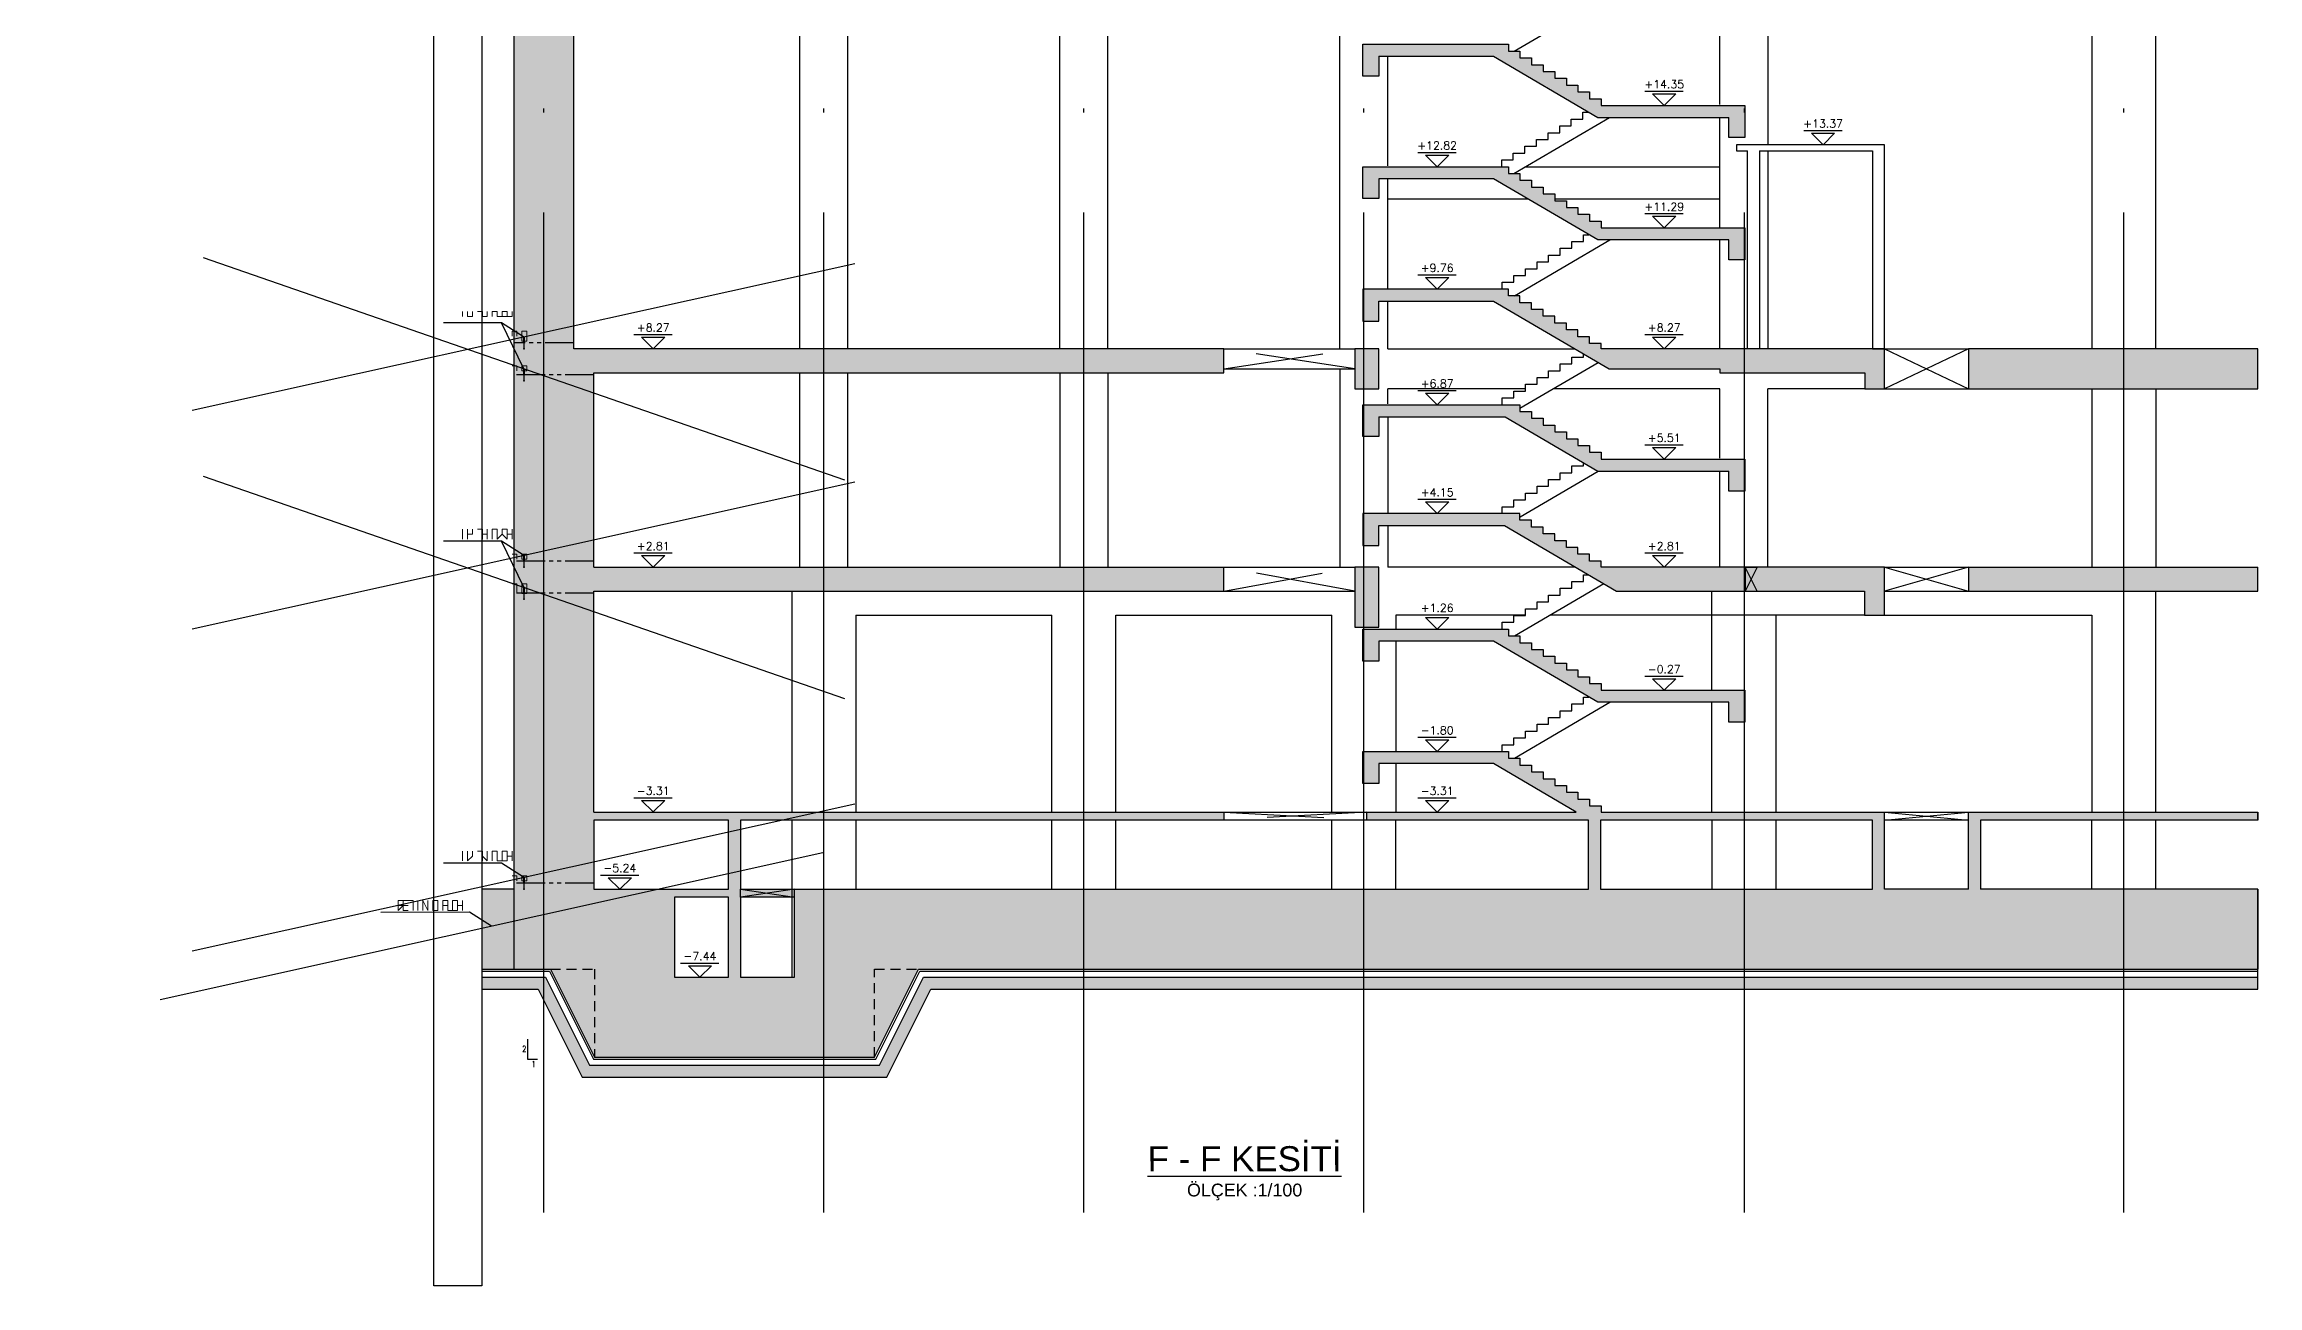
# Model space of a CAD drawing. Header units: millimetres. Extents: x 400382 to 401500, y 4543975 to 4544133.
# Drawn here: x 401131.7 to 401187, y 4544007.9 to 4544039 of the extents above; entities that cross this region are included whole.
import ezdxf
from ezdxf.enums import TextEntityAlignment as Align

# ---------------------------------------------------------------- set-up
doc = ezdxf.new("R2010")
doc.units = ezdxf.units.MM
for name, pattern in [('ACAD_ISO05W100', [33, 24, -3, 0, -3, 0, -3]), ('AKS', [3, 2.5, -0.25, 0, -0.25]), ('CIZGI', [0.4, 0.25, -0.15]), ('CONTINU', [0]), ('HIDDEN', [0.375, 0.25, -0.125])]:
    doc.linetypes.add(name, pattern=pattern)
for name, color, linetype in [('aks prota', 2, 'AKS'), ('görünüş prota', 4, 'Continuous'), ('inşaat derzi prota', 11, 'Continuous'), ('kesik prota', 2, 'CIZGI'), ('kesit prota', 1, 'Continuous'), ('kesit tarama prota', 252, 'Continuous'), ('kot prota', 4, 'Continuous'), ('merdiven prota', 2, 'Continuous'), ('not çizgisi prota', 4, 'Continuous'), ('PRT-CST-rc_level', 6, 'Continuous'), ('PRT-CST-rc_levermark', 4, 'Continuous'), ('st_s_not yazısı', 6, 'Continuous'), ('st_s_su tutucu', 2, 'Continuous'), ('st_s_ölçü', 4, 'Continuous'), ('t35 prota', 3, 'Continuous'), ('tplan prota', 7, 'Continuous'), ('ölçü prota', 4, 'Continuous')]:
    doc.layers.add(name, color=color, linetype=linetype)
doc.layers.add('PRT-KD-kazik', color=172, linetype='Continuous', lineweight=25)
doc.styles.add('Arial', font='Arial.ttf')
doc.styles.add('NOT', font='romanstw.shx')
doc.styles.add('OLCU', font='romanstw.shx')
doc.dimstyles.new('1-50', dxfattribs={"dimtxt": 10, "dimasz": 4, "dimexe": 4, "dimexo": 8, "dimgap": 4, "dimtad": 1, "dimdec": 1, "dimrnd": 0.05, "dimzin": 9, "dimdsep": 46, "dimtxsty": 'OLCU', "dimblk1": 'OBLIQUE', "dimblk2": 'OBLIQUE', "dimsah": 1, "dimcen": 2, "dimdle": 4, "dimclrd": 4, "dimclre": 4, "dimclrt": 3, "dimadec": 1, "dimazin": 0, "dimtfac": 1, "dimtdec": 1, "dimtix": 1, "dimtmove": 2, "dimatfit": 3, "dimldrblk": 'OBLIQUE', "dimfxl": 1, "dimtvp": 1, "dimtolj": 1, "dimtzin": 1, "dimarcsym": 0})

# ---------------------------------------------------------------- blocks, each defined once
blk = doc.blocks.new('KOTK5')
at = {"layer": 'PRT-CST-rc_levermark'}
blk.add_line((217, 160), (-213, 160), dxfattribs=at)
blk.add_lwpolyline([(130, 130), (-130, 130), (0, 0)], close=True, dxfattribs=at)
at = {"layer": 'PRT-CST-rc_level', "style": 'OLCU'}
blk.add_attdef('000.00', text='', height=90, dxfattribs=at).set_placement((0, 193), align=Align.CENTER)
blk = doc.blocks.new('_Oblique')
at = {"layer": 'st_s_ölçü', "lineweight": -2}
blk.add_line((-0.5, -0.5), (0.5, 0.5), dxfattribs=at)
blk = doc.blocks.new('D')
at = {"layer": 'st_s_su tutucu', "linetype": 'CONTINU', "ltscale": 0.2}
for p, q in [((-39988, 52508), (-39993, 52508)), ((-39993, 52508), (-39993, 52507)), ((-39993, 52507), (-39991, 52506)), ((-39991, 52499), (-39992, 52499)), ((-39992, 52499), (-39992, 52498)), ((-39992, 52498), (-39991, 52498)), ((-39991, 52489), (-39992, 52489)), ((-39992, 52489), (-39992, 52488)), ((-39992, 52488), (-39991, 52488)), ((-39991, 52479), (-39992, 52479)), ((-39992, 52479), (-39992, 52478)), ((-39992, 52478), (-39991, 52478)), ((-39992, 52468), (-39992, 52469)), ((-39992, 52469), (-39991, 52469)), ((-39991, 52468), (-39992, 52468)), ((-39992, 52458), (-39992, 52459)), ((-39992, 52459), (-39991, 52459)), ((-39991, 52506), (-39991, 52499)), ((-39991, 52498), (-39991, 52489)), ((-39991, 52488), (-39991, 52479)), ((-39991, 52469), (-39991, 52478)), ((-39991, 52459), (-39991, 52468)), ((-39990, 52506), (-39988, 52507)), ((-39990, 52499), (-39990, 52506)), ((-39989, 52499), (-39990, 52499)), ((-39990, 52489), (-39990, 52498)), ((-39990, 52498), (-39989, 52498)), ((-39989, 52489), (-39990, 52489)), ((-39990, 52479), (-39990, 52488)), ((-39990, 52488), (-39989, 52488)), ((-39989, 52479), (-39990, 52479)), ((-39990, 52478), (-39989, 52478)), ((-39990, 52478), (-39990, 52469)), ((-39990, 52469), (-39989, 52469)), ((-39989, 52468), (-39990, 52468)), ((-39990, 52468), (-39990, 52459)), ((-39990, 52459), (-39989, 52459)), ((-39989, 52498), (-39989, 52499)), ((-39989, 52488), (-39989, 52489)), ((-39989, 52478), (-39989, 52479)), ((-39989, 52469), (-39989, 52468)), ((-39989, 52459), (-39989, 52458)), ((-39988, 52507), (-39988, 52508)), ((-39993, 52449), (-39991, 52450)), ((-39993, 52448), (-39993, 52449)), ((-39988, 52448), (-39993, 52448)), ((-39991, 52458), (-39992, 52458)), ((-39991, 52450), (-39991, 52458)), ((-39989, 52458), (-39990, 52458)), ((-39990, 52458), (-39990, 52450)), ((-39990, 52450), (-39988, 52449)), ((-39988, 52449), (-39988, 52448))]:
    blk.add_line(p, q, dxfattribs=at)

msp = doc.modelspace()

# ---------------------------------------------------------------- hatches: boundary and pattern name
at = {"layer": 'kesit tarama prota'}
h = msp.add_hatch(color=256, dxfattribs=at)
h.dxf.hatch_style = 1
h.paths.add_polyline_path([(401187.016, 4544017.851), (401180.088, 4544017.851), (401180.088, 4544019.581), (401187.016, 4544019.581), (401187.016, 4544019.781), (401179.788, 4544019.781), (401179.788, 4544017.851), (401177.688, 4544017.851), (401177.688, 4544019.781), (401170.602, 4544019.781), (401170.602, 4544019.934), (401170.312, 4544019.934), (401170.312, 4544020.104), (401170.022, 4544020.104), (401170.022, 4544020.274), (401169.732, 4544020.274), (401169.732, 4544020.444), (401169.442, 4544020.444), (401169.442, 4544020.614), (401169.152, 4544020.614), (401169.152, 4544020.784), (401168.862, 4544020.784), (401168.862, 4544020.954), (401168.572, 4544020.954), (401168.572, 4544021.124), (401168.282, 4544021.124), (401168.282, 4544021.294), (401164.647, 4544021.294), (401164.647, 4544020.495), (401165.047, 4544020.495), (401165.047, 4544020.994), (401167.911, 4544020.994), (401169.98, 4544019.781), (401164.747, 4544019.781), (401164.747, 4544019.581), (401170.286, 4544019.581), (401170.286, 4544017.851), (401149.088, 4544017.851), (401149.088, 4544019.581), (401161.172, 4544019.581), (401161.172, 4544019.781), (401145.422, 4544019.781), (401145.422, 4544025.301), (401161.172, 4544025.301), (401161.172, 4544025.901), (401145.422, 4544025.901), (401145.422, 4544030.761), (401161.172, 4544030.761), (401161.172, 4544031.361), (401144.922, 4544031.361), (401144.922, 4544040.191), (401161.172, 4544040.191), (401161.172, 4544040.691), (401144.922, 4544040.691), (401144.922, 4544046.151), (401151.572, 4544046.151), (401151.572, 4544046.651), (401161.172, 4544046.651), (401161.172, 4544047.151), (401151.072, 4544047.151), (401151.072, 4544046.651), (401144.922, 4544046.651), (401144.922, 4544053.251), (401181.671, 4544053.251), (401181.671, 4544052.951), (401185.671, 4544052.951), (401185.671, 4544053.251), (401187.01, 4544053.251), (401187.01, 4544054.451), (401143.422, 4544054.451), (401143.422, 4544015.851), (401144.338, 4544015.851), (401145.438, 4544013.651), (401152.438, 4544013.651), (401153.538, 4544015.851), (401187.016, 4544015.851)])
h.paths.add_polyline_path([(401170.586, 4544017.851), (401170.586, 4544019.581), (401177.388, 4544019.581), (401177.388, 4544017.851)], flags=16)
h.paths.add_polyline_path([(401150.438, 4544015.651), (401149.088, 4544015.651), (401149.088, 4544017.651), (401150.438, 4544017.651)], flags=16)
h.paths.add_polyline_path([(401148.788, 4544015.651), (401147.438, 4544015.651), (401147.438, 4544017.651), (401148.788, 4544017.651)], flags=16)
h.paths.add_polyline_path([(401148.788, 4544017.851), (401145.422, 4544017.851), (401145.422, 4544019.581), (401148.788, 4544019.581)], flags=16)
h = msp.add_hatch(color=256, dxfattribs=at)
h.dxf.hatch_style = 1
h.paths.add_polyline_path([(401174.197, 4544037.444), (401170.602, 4544037.444), (401170.602, 4544037.614), (401170.312, 4544037.614), (401170.312, 4544037.784), (401170.022, 4544037.784), (401170.022, 4544037.954), (401169.732, 4544037.954), (401169.732, 4544038.124), (401169.442, 4544038.124), (401169.442, 4544038.294), (401169.152, 4544038.294), (401169.152, 4544038.464), (401168.862, 4544038.464), (401168.862, 4544038.634), (401168.572, 4544038.634), (401168.572, 4544038.804), (401168.282, 4544038.804), (401168.282, 4544038.974), (401164.647, 4544038.974), (401164.647, 4544038.175), (401165.047, 4544038.175), (401165.047, 4544038.674), (401167.911, 4544038.674), (401170.521, 4544037.144), (401173.797, 4544037.144), (401173.797, 4544036.645), (401174.197, 4544036.645)])
h = msp.add_hatch(color=256, dxfattribs=at)
h.dxf.hatch_style = 1
h.paths.add_polyline_path([(401174.197, 4544034.384), (401170.602, 4544034.384), (401170.602, 4544034.554), (401170.312, 4544034.554), (401170.312, 4544034.724), (401170.022, 4544034.724), (401170.022, 4544034.894), (401169.732, 4544034.894), (401169.732, 4544035.064), (401169.442, 4544035.064), (401169.442, 4544035.234), (401169.152, 4544035.234), (401169.152, 4544035.404), (401168.862, 4544035.404), (401168.862, 4544035.574), (401168.572, 4544035.574), (401168.572, 4544035.744), (401168.282, 4544035.744), (401168.282, 4544035.914), (401164.647, 4544035.914), (401164.647, 4544035.115), (401165.047, 4544035.115), (401165.047, 4544035.614), (401167.911, 4544035.614), (401170.521, 4544034.084), (401173.797, 4544034.084), (401173.797, 4544033.585), (401174.197, 4544033.585)])
h = msp.add_hatch(color=256, dxfattribs=at)
h.dxf.hatch_style = 1
h.paths.add_polyline_path([(401177.688, 4544031.361), (401170.602, 4544031.361), (401170.602, 4544031.494), (401170.312, 4544031.494), (401170.312, 4544031.664), (401170.022, 4544031.664), (401170.022, 4544031.834), (401169.732, 4544031.834), (401169.732, 4544032.004), (401169.442, 4544032.004), (401169.442, 4544032.174), (401169.152, 4544032.174), (401169.152, 4544032.344), (401168.862, 4544032.344), (401168.862, 4544032.514), (401168.572, 4544032.514), (401168.572, 4544032.684), (401168.282, 4544032.684), (401168.282, 4544032.854), (401164.647, 4544032.854), (401164.647, 4544032.055), (401165.047, 4544032.055), (401165.047, 4544032.554), (401167.911, 4544032.554), (401170.799, 4544030.861), (401173.572, 4544030.861), (401173.572, 4544030.761), (401177.192, 4544030.761), (401177.192, 4544030.361), (401177.688, 4544030.361)])
h = msp.add_hatch(color=256, dxfattribs=at)
h.dxf.hatch_style = 1
h.paths.add_polyline_path([(401164.447, 4544031.361), (401164.447, 4544030.361), (401165.047, 4544030.361), (401165.047, 4544031.361)])
h = msp.add_hatch(color=256, dxfattribs=at)
h.dxf.hatch_style = 1
h.paths.add_polyline_path([(401187.016, 4544031.361), (401179.788, 4544031.361), (401179.788, 4544030.361), (401182.872, 4544030.361), (401182.872, 4544030.361), (401183.775, 4544030.361), (401187.016, 4544030.361)])
h = msp.add_hatch(color=256, dxfattribs=at)
h.dxf.hatch_style = 1
h.paths.add_polyline_path([(401174.197, 4544028.604), (401170.602, 4544028.604), (401170.602, 4544028.774), (401170.312, 4544028.774), (401170.312, 4544028.944), (401170.022, 4544028.944), (401170.022, 4544029.114), (401169.732, 4544029.114), (401169.732, 4544029.284), (401169.442, 4544029.284), (401169.442, 4544029.454), (401169.152, 4544029.454), (401169.152, 4544029.624), (401168.862, 4544029.624), (401168.862, 4544029.794), (401168.572, 4544029.794), (401168.572, 4544029.964), (401164.647, 4544029.964), (401164.647, 4544029.165), (401165.047, 4544029.165), (401165.047, 4544029.664), (401168.201, 4544029.664), (401170.521, 4544028.304), (401173.797, 4544028.304), (401173.797, 4544027.805), (401174.197, 4544027.805)])
h = msp.add_hatch(color=256, dxfattribs=at)
h.dxf.hatch_style = 1
h.paths.add_polyline_path([(401177.688, 4544025.901), (401170.602, 4544025.901), (401170.602, 4544026.054), (401170.312, 4544026.054), (401170.312, 4544026.224), (401170.022, 4544026.224), (401170.022, 4544026.394), (401169.732, 4544026.394), (401169.732, 4544026.564), (401169.442, 4544026.564), (401169.442, 4544026.734), (401169.152, 4544026.734), (401169.152, 4544026.904), (401168.862, 4544026.904), (401168.862, 4544027.074), (401168.572, 4544027.074), (401168.572, 4544027.244), (401164.647, 4544027.244), (401164.647, 4544026.445), (401165.047, 4544026.445), (401165.047, 4544026.944), (401168.185, 4544026.944), (401170.987, 4544025.301), (401177.188, 4544025.301), (401177.188, 4544024.701), (401177.688, 4544024.701)])
h = msp.add_hatch(color=256, dxfattribs=at)
h.dxf.hatch_style = 1
h.paths.add_polyline_path([(401165.047, 4544025.901), (401164.447, 4544025.901), (401164.447, 4544024.401), (401165.047, 4544024.401)])
h = msp.add_hatch(color=256, dxfattribs=at)
h.dxf.hatch_style = 1
h.paths.add_polyline_path([(401187.016, 4544025.901), (401179.788, 4544025.901), (401179.788, 4544025.301), (401187.016, 4544025.301)])
h = msp.add_hatch(color=256, dxfattribs=at)
h.dxf.hatch_style = 1
h.paths.add_polyline_path([(401174.197, 4544022.824), (401170.602, 4544022.824), (401170.602, 4544022.994), (401170.312, 4544022.994), (401170.312, 4544023.164), (401170.022, 4544023.164), (401170.022, 4544023.334), (401169.732, 4544023.334), (401169.732, 4544023.504), (401169.442, 4544023.504), (401169.442, 4544023.674), (401169.152, 4544023.674), (401169.152, 4544023.844), (401168.862, 4544023.844), (401168.862, 4544024.014), (401168.572, 4544024.014), (401168.572, 4544024.184), (401168.282, 4544024.184), (401168.282, 4544024.354), (401164.647, 4544024.354), (401164.647, 4544023.555), (401165.047, 4544023.555), (401165.047, 4544024.054), (401167.911, 4544024.054), (401170.521, 4544022.524), (401173.797, 4544022.524), (401173.797, 4544022.025), (401174.197, 4544022.025)])
h = msp.add_hatch(color=256, dxfattribs=at)
h.dxf.hatch_style = 1
h.paths.add_polyline_path([(401143.422, 4544017.851), (401142.622, 4544017.851), (401142.622, 4544015.851), (401143.422, 4544015.851)])
h = msp.add_hatch(dxfattribs=at)
h.set_pattern_fill('AR-CONC', color=253, scale=0.001)
h.set_pattern_definition([(50.000014, (401120.52219, 4543709.65936), (0.18218467, -0.01593904), [0.01905, -0.20955]), (355.000014, (401120.52219, 4543709.65936), (-0.03524347, 0.19105684), [0.01524, -0.16764058]), (100.45146, (401120.53737, 4543709.65803), (0.1469412, 0.17511779), [0.01619001, -0.17809024]), (46.18421, (401120.52219, 4543709.71016), (0.27107905, -0.04204226), [0.028575, -0.314325]), (96.63557, (401120.54478, 4543709.70665), (0.23740407, 0.24742618), [0.02428502, -0.2671356]), (351.18417, (401120.52219, 4543709.71016), (0.23740407, 0.24742618), [0.02285997, -0.25145973]), (21.000014, (401120.54759, 4543709.69746), (0.151614416, -0.10226516), [0.01905, -0.20955]), (326.000014, (401120.54759, 4543709.69746), (0.06180198, 0.18418798), [0.01524, -0.16764]), (71.45146, (401120.56022, 4543709.68893), (0.2134164, 0.08192282), [0.01619001, -0.17808994]), (37.500014, (401120.522186, 4543709.659357), (0.003088583, 0.08455504), [0, -0.165608, 0, -0.17018, 0, -0.168275]), (7.500014, (401120.52219, 4543709.65936), (0.066819638, 0.10018059), [0, -0.097028, 0, -0.161798, 0, -0.064135]), (327.500014, (401120.465544, 4543709.659357), (0.135590597, -0.005728711), [0, -0.0635, 0, -0.19812, 0, -0.26289]), (317.500014, (401120.44014, 4543709.65936), (0.148129175, 0.025426527), [0, -0.08255, 0, -0.131572, 0, -0.18669])])
h.paths.add_polyline_path([(401153.662, 4544015.651), (401152.562, 4544013.451), (401145.314, 4544013.451), (401144.214, 4544015.651), (401142.622, 4544015.651), (401142.622, 4544015.351), (401144.029, 4544015.351), (401145.129, 4544013.151), (401152.747, 4544013.151), (401153.847, 4544015.351), (401187.016, 4544015.351), (401187.016, 4544015.651)])

# ---------------------------------------------------------------- linework, layer by layer
at = {"layer": 'aks prota', "ltscale": 10}
for p, q in [((401144.172, 4544009.771), (401144.172, 4544060.553)), ((401151.172, 4544009.771), (401151.172, 4544060.553)), ((401157.672, 4544009.771), (401157.672, 4544060.553)), ((401164.672, 4544009.771), (401164.672, 4544060.553)), ((401174.188, 4544009.771), (401174.188, 4544060.553)), ((401183.672, 4544009.771), (401183.672, 4544060.553))]:
    msp.add_line(p, q, dxfattribs=at)
at = {"layer": 'görünüş prota', "color": 4}
for p, q in [((401150.572, 4544031.361), (401150.572, 4544040.191)), ((401151.772, 4544031.361), (401151.772, 4544040.191)), ((401157.072, 4544031.361), (401157.072, 4544040.191)), ((401158.272, 4544031.361), (401158.272, 4544040.191)), ((401164.072, 4544031.361), (401164.072, 4544040.191)), ((401173.572, 4544037.465), (401173.572, 4544040.191)), ((401184.472, 4544031.361), (401184.472, 4544040.091)), ((401165.272, 4544035.935), (401165.272, 4544038.674)), ((401173.572, 4544034.405), (401173.572, 4544037.144)), ((401173.988, 4544036.461), (401173.988, 4544036.311)), ((401173.988, 4544036.311), (401174.264, 4544036.311)), ((401174.564, 4544036.311), (401177.388, 4544036.311)), ((401165.272, 4544032.875), (401165.272, 4544035.614)), ((401173.572, 4544031.361), (401173.572, 4544034.084)), ((401165.272, 4544031.361), (401165.272, 4544032.554)), ((401161.172, 4544031.361), (401164.447, 4544031.361)), ((401161.172, 4544030.861), (401164.447, 4544030.861)), ((401164.072, 4544030.861), (401164.072, 4544025.901)), ((401150.572, 4544025.901), (401150.572, 4544030.761)), ((401151.772, 4544025.901), (401151.772, 4544030.761)), ((401157.072, 4544030.761), (401157.072, 4544025.901)), ((401158.272, 4544030.761), (401158.272, 4544025.901)), ((401165.272, 4544029.985), (401165.272, 4544030.361)), ((401173.572, 4544028.625), (401173.572, 4544030.361)), ((401174.772, 4544025.901), (401174.772, 4544030.361)), ((401182.872, 4544030.361), (401182.872, 4544025.901)), ((401184.472, 4544030.361), (401184.472, 4544025.901)), ((401165.272, 4544029.664), (401165.272, 4544027.244)), ((401173.572, 4544025.901), (401173.572, 4544028.304)), ((401165.272, 4544026.944), (401165.272, 4544025.901)), ((401161.172, 4544025.901), (401164.447, 4544025.901)), ((401150.372, 4544025.301), (401150.372, 4544019.781)), ((401161.172, 4544025.301), (401164.447, 4544025.301)), ((401173.372, 4544022.845), (401173.372, 4544025.301)), ((401184.472, 4544019.781), (401184.472, 4544025.301)), ((401151.972, 4544024.701), (401151.972, 4544019.781)), ((401156.872, 4544019.781), (401156.872, 4544024.701)), ((401158.472, 4544019.781), (401158.472, 4544024.701)), ((401163.872, 4544019.781), (401163.872, 4544024.701)), ((401173.372, 4544019.781), (401173.372, 4544022.524)), ((401150.372, 4544019.581), (401150.372, 4544015.651)), ((401151.972, 4544019.581), (401151.972, 4544017.851)), ((401156.872, 4544017.851), (401156.872, 4544019.581)), ((401158.472, 4544017.851), (401158.472, 4544019.581)), ((401163.872, 4544017.851), (401163.872, 4544019.581)), ((401165.472, 4544017.851), (401165.472, 4544019.581)), ((401173.372, 4544019.581), (401173.372, 4544017.851)), ((401174.972, 4544019.581), (401174.972, 4544017.851)), ((401182.872, 4544017.851), (401182.872, 4544019.581)), ((401184.472, 4544017.851), (401184.472, 4544019.581))]:
    msp.add_line(p, q, dxfattribs=at)
for points in [[(401168.431, 4544038.804), (401170.813, 4544040.2)], [(401174.772, 4544039.491), (401174.772, 4544036.461)], [(401174.772, 4544039.491), (401182.872, 4544039.491), (401182.872, 4544031.361)], [(401168.116, 4544035.914), (401168.116, 4544036.084), (401168.406, 4544036.084), (401168.406, 4544036.254), (401168.696, 4544036.254), (401168.696, 4544036.424), (401168.986, 4544036.424), (401168.986, 4544036.594), (401169.276, 4544036.594), (401169.276, 4544036.764), (401169.566, 4544036.764), (401169.566, 4544036.934), (401169.856, 4544036.934), (401169.856, 4544037.104), (401170.146, 4544037.104), (401170.146, 4544037.274), (401170.283, 4544037.274)], [(401168.42, 4544035.744), (401170.808, 4544037.144)], [(401177.388, 4544036.311), (401177.388, 4544031.361), (401177.688, 4544031.361), (401177.688, 4544036.461), (401173.988, 4544036.461)], [(401168.71, 4544035.914), (401173.572, 4544035.914)], [(401174.564, 4544036.311), (401174.564, 4544031.361), (401174.264, 4544031.361), (401174.264, 4544036.311)], [(401174.772, 4544036.311), (401174.772, 4544031.361)], [(401165.272, 4544035.114), (401168.764, 4544035.114)], [(401169.442, 4544035.114), (401173.572, 4544035.114)], [(401168.129, 4544032.854), (401168.129, 4544033.024), (401168.419, 4544033.024), (401168.419, 4544033.194), (401168.709, 4544033.194), (401168.709, 4544033.364), (401168.999, 4544033.364), (401168.999, 4544033.534), (401169.289, 4544033.534), (401169.289, 4544033.704), (401169.579, 4544033.704), (401169.579, 4544033.874), (401169.869, 4544033.874), (401169.869, 4544034.044), (401170.159, 4544034.044), (401170.159, 4544034.214), (401170.294, 4544034.214)], [(401168.433, 4544032.684), (401170.821, 4544034.084)], [(401168.129, 4544029.964), (401168.129, 4544030.134), (401168.419, 4544030.134), (401168.419, 4544030.304), (401168.709, 4544030.304), (401168.709, 4544030.474), (401168.999, 4544030.474), (401168.999, 4544030.644), (401169.289, 4544030.644), (401169.289, 4544030.814), (401169.579, 4544030.814), (401169.579, 4544030.984), (401169.869, 4544030.984), (401169.869, 4544031.154), (401170.159, 4544031.154), (401170.159, 4544031.233)], [(401168.567, 4544029.873), (401170.523, 4544031.02)], [(401177.688, 4544031.361), (401179.788, 4544031.361)], [(401177.688, 4544030.361), (401179.788, 4544030.361)], [(401168.129, 4544027.244), (401168.129, 4544027.414), (401168.419, 4544027.414), (401168.419, 4544027.584), (401168.709, 4544027.584), (401168.709, 4544027.754), (401168.999, 4544027.754), (401168.999, 4544027.924), (401169.289, 4544027.924), (401169.289, 4544028.094), (401169.579, 4544028.094), (401169.579, 4544028.264), (401169.869, 4544028.264), (401169.869, 4544028.434), (401170.159, 4544028.434), (401170.159, 4544028.513)], [(401168.575, 4544027.158), (401170.531, 4544028.304)], [(401177.688, 4544025.901), (401179.788, 4544025.901)], [(401168.129, 4544024.354), (401168.129, 4544024.524), (401168.419, 4544024.524), (401168.419, 4544024.694), (401168.709, 4544024.694), (401168.709, 4544024.864), (401168.999, 4544024.864), (401168.999, 4544025.034), (401169.289, 4544025.034), (401169.289, 4544025.204), (401169.579, 4544025.204), (401169.579, 4544025.374), (401169.869, 4544025.374), (401169.869, 4544025.544), (401170.159, 4544025.544), (401170.159, 4544025.714), (401170.294, 4544025.714)], [(401168.433, 4544024.184), (401170.668, 4544025.495)], [(401177.688, 4544025.301), (401179.788, 4544025.301)], [(401151.972, 4544024.701), (401156.872, 4544024.701)], [(401158.472, 4544024.701), (401163.872, 4544024.701)], [(401165.472, 4544024.701), (401165.472, 4544024.701), (401165.472, 4544024.354)], [(401177.188, 4544024.701), (401174.972, 4544024.701), (401174.972, 4544019.781)], [(401177.688, 4544024.701), (401182.872, 4544024.701), (401182.872, 4544019.781)], [(401165.472, 4544024.054), (401165.472, 4544021.294)], [(401168.129, 4544021.294), (401168.129, 4544021.464), (401168.419, 4544021.464), (401168.419, 4544021.634), (401168.709, 4544021.634), (401168.709, 4544021.804), (401168.999, 4544021.804), (401168.999, 4544021.974), (401169.289, 4544021.974), (401169.289, 4544022.144), (401169.579, 4544022.144), (401169.579, 4544022.314), (401169.869, 4544022.314), (401169.869, 4544022.484), (401170.159, 4544022.484), (401170.159, 4544022.654), (401170.294, 4544022.654)], [(401168.433, 4544021.124), (401170.821, 4544022.524)], [(401165.472, 4544020.994), (401165.472, 4544019.781)], [(401161.172, 4544019.781), (401164.747, 4544019.781)], [(401177.688, 4544019.781), (401179.788, 4544019.781)], [(401164.747, 4544019.581), (401161.172, 4544019.581)], [(401179.788, 4544019.581), (401177.688, 4544019.581)]]:
    msp.add_lwpolyline(points, dxfattribs=at)
at = {"layer": 'görünüş prota'}
for points in [[(401142.622, 4544015.851), (401142.622, 4544015.851), (401142.622, 4544015.351)], [(401142.622, 4544015.801), (401144.307, 4544015.801), (401145.407, 4544013.601), (401152.469, 4544013.601), (401153.569, 4544015.801), (401187.016, 4544015.801)], [(401142.622, 4544015.651), (401144.214, 4544015.651), (401145.314, 4544013.451), (401152.562, 4544013.451), (401153.662, 4544015.651), (401187.016, 4544015.651)], [(401142.622, 4544015.351), (401144.029, 4544015.351), (401145.129, 4544013.151), (401152.747, 4544013.151), (401153.847, 4544015.351), (401187.016, 4544015.351)], [(401187.016, 4544015.351), (401187.016, 4544015.651)]]:
    msp.add_lwpolyline(points, dxfattribs=at)
at = {"layer": 'inşaat derzi prota', "linetype": 'ACAD_ISO05W100', "ltscale": 0.03}
for points in [[(401144.922, 4544031.511), (401143.422, 4544031.511)], [(401145.422, 4544030.711), (401143.422, 4544030.711)], [(401145.422, 4544026.051), (401143.422, 4544026.051)], [(401145.422, 4544025.251), (401143.422, 4544025.251)], [(401145.422, 4544018.001), (401143.422, 4544018.001)]]:
    msp.add_lwpolyline(points, dxfattribs=at)
at = {"layer": 'kesik prota', "ltscale": 10}
for p, q in [((401187.016, 4544030.361), (401187.016, 4544031.361)), ((401187.016, 4544025.301), (401187.016, 4544025.901)), ((401187.016, 4544019.581), (401187.016, 4544019.781)), ((401187.016, 4544015.351), (401187.016, 4544017.851))]:
    msp.add_line(p, q, dxfattribs=at)
at = {"layer": 'kesik prota'}
for points in [[(401144.338, 4544015.851), (401145.438, 4544015.851), (401145.438, 4544013.651)], [(401152.438, 4544013.651), (401152.438, 4544015.851), (401153.538, 4544015.851)]]:
    msp.add_lwpolyline(points, dxfattribs=at)
at = {"layer": 'kesit prota', "color": 1}
for p, q in [((401145.422, 4544025.901), (401161.172, 4544025.901)), ((401161.172, 4544025.301), (401161.172, 4544025.901)), ((401179.788, 4544025.901), (401187.016, 4544025.901)), ((401179.788, 4544025.901), (401179.788, 4544025.301)), ((401145.422, 4544019.781), (401145.422, 4544025.301)), ((401145.422, 4544025.301), (401161.172, 4544025.301)), ((401179.788, 4544025.301), (401187.016, 4544025.301)), ((401177.688, 4544017.851), (401177.688, 4544019.781)), ((401179.788, 4544019.781), (401187.016, 4544019.781)), ((401179.788, 4544017.851), (401179.788, 4544019.781)), ((401179.788, 4544017.851), (401177.688, 4544017.851)), ((401187.016, 4544017.851), (401180.088, 4544017.851))]:
    msp.add_line(p, q, dxfattribs=at)
for points in [[(401143.422, 4544054.451), (401143.422, 4544015.851), (401144.338, 4544015.851), (401145.438, 4544013.651), (401152.438, 4544013.651), (401153.538, 4544015.851), (401187.016, 4544015.851)], [(401145.422, 4544025.901), (401145.422, 4544030.761), (401161.172, 4544030.761), (401161.172, 4544031.361), (401144.922, 4544031.361), (401144.922, 4544040.191), (401161.172, 4544040.191), (401161.172, 4544040.691), (401144.922, 4544040.691), (401144.922, 4544046.151)], [(401165.047, 4544038.674), (401165.047, 4544038.175), (401164.647, 4544038.175), (401164.647, 4544038.974), (401168.282, 4544038.974), (401168.282, 4544038.804), (401168.572, 4544038.804), (401168.572, 4544038.634), (401168.862, 4544038.634), (401168.862, 4544038.464), (401169.152, 4544038.464), (401169.152, 4544038.294), (401169.442, 4544038.294), (401169.442, 4544038.124), (401169.732, 4544038.124), (401169.732, 4544037.954), (401170.022, 4544037.954), (401170.022, 4544037.784), (401170.312, 4544037.784), (401170.312, 4544037.614), (401170.602, 4544037.614), (401170.602, 4544037.444), (401174.197, 4544037.444), (401174.197, 4544036.645), (401173.797, 4544036.645), (401173.797, 4544037.144)], [(401165.047, 4544038.674), (401167.911, 4544038.674), (401170.521, 4544037.144), (401173.797, 4544037.144)], [(401170.602, 4544034.384), (401174.197, 4544034.384), (401174.197, 4544033.585), (401173.797, 4544033.585), (401173.797, 4544034.084), (401170.521, 4544034.084), (401167.911, 4544035.614), (401165.047, 4544035.614), (401165.047, 4544035.115), (401164.647, 4544035.115), (401164.647, 4544035.914), (401168.282, 4544035.914), (401168.282, 4544035.744), (401168.572, 4544035.744), (401168.572, 4544035.574), (401168.862, 4544035.574), (401168.862, 4544035.404), (401169.152, 4544035.404), (401169.152, 4544035.234), (401169.442, 4544035.234), (401169.442, 4544035.064), (401169.732, 4544035.064), (401169.732, 4544034.894), (401170.022, 4544034.894), (401170.022, 4544034.724), (401170.312, 4544034.724), (401170.312, 4544034.554), (401170.602, 4544034.554), (401170.602, 4544034.384)], [(401187.016, 4544031.361), (401179.788, 4544031.361), (401179.788, 4544030.361), (401179.788, 4544030.361), (401179.788, 4544030.361), (401187.016, 4544030.361)], [(401165.047, 4544029.664), (401165.047, 4544029.165), (401164.647, 4544029.165), (401164.647, 4544029.964), (401168.572, 4544029.964), (401168.572, 4544029.794), (401168.862, 4544029.794), (401168.862, 4544029.624), (401169.152, 4544029.624), (401169.152, 4544029.454), (401169.442, 4544029.454), (401169.442, 4544029.284), (401169.732, 4544029.284), (401169.732, 4544029.114), (401170.022, 4544029.114), (401170.022, 4544028.944), (401170.312, 4544028.944), (401170.312, 4544028.774), (401170.602, 4544028.774), (401170.602, 4544028.604), (401174.197, 4544028.604), (401174.197, 4544027.805), (401173.797, 4544027.805), (401173.797, 4544028.304)], [(401165.047, 4544029.664), (401168.201, 4544029.664), (401170.521, 4544028.304), (401173.797, 4544028.304)], [(401165.047, 4544026.944), (401168.185, 4544026.944), (401170.987, 4544025.301), (401177.188, 4544025.301), (401177.188, 4544024.701), (401177.688, 4544024.701), (401177.688, 4544025.901), (401170.602, 4544025.901), (401170.602, 4544026.054), (401170.312, 4544026.054), (401170.312, 4544026.224), (401170.022, 4544026.224), (401170.022, 4544026.394), (401169.732, 4544026.394), (401169.732, 4544026.564), (401169.442, 4544026.564), (401169.442, 4544026.734), (401169.152, 4544026.734), (401169.152, 4544026.904), (401168.862, 4544026.904), (401168.862, 4544027.074), (401168.572, 4544027.074), (401168.572, 4544027.244), (401164.647, 4544027.244), (401164.647, 4544026.445), (401165.047, 4544026.445), (401165.047, 4544026.944)], [(401173.572, 4544025.901), (401173.572, 4544025.901)], [(401149.088, 4544017.851), (401170.286, 4544017.851), (401170.286, 4544019.581), (401164.747, 4544019.581), (401164.747, 4544019.781), (401169.98, 4544019.781), (401167.911, 4544020.994), (401165.047, 4544020.994), (401165.047, 4544020.495), (401164.647, 4544020.495), (401164.647, 4544021.294), (401168.282, 4544021.294), (401168.282, 4544021.124), (401168.572, 4544021.124), (401168.572, 4544020.954), (401168.862, 4544020.954), (401168.862, 4544020.784), (401169.152, 4544020.784), (401169.152, 4544020.614), (401169.442, 4544020.614), (401169.442, 4544020.444), (401169.732, 4544020.444), (401169.732, 4544020.274), (401170.022, 4544020.274), (401170.022, 4544020.104), (401170.312, 4544020.104), (401170.312, 4544019.934), (401170.602, 4544019.934), (401170.602, 4544019.781), (401177.688, 4544019.781)], [(401145.422, 4544019.781), (401161.172, 4544019.781), (401161.172, 4544019.581), (401149.088, 4544019.581), (401149.088, 4544017.851)], [(401177.388, 4544017.851), (401177.388, 4544019.581), (401170.586, 4544019.581), (401170.586, 4544017.851), (401177.388, 4544017.851)], [(401187.016, 4544019.581), (401180.088, 4544019.581), (401180.088, 4544017.851)], [(401143.422, 4544017.851), (401142.622, 4544017.851), (401142.622, 4544015.851), (401143.422, 4544015.851)], [(401147.438, 4544017.651), (401147.438, 4544015.651), (401148.788, 4544015.651), (401148.788, 4544017.651), (401147.438, 4544017.651)], [(401149.088, 4544017.651), (401149.088, 4544015.651), (401150.438, 4544015.651), (401150.438, 4544017.651), (401149.088, 4544017.651)], [(401150.438, 4544017.851), (401150.438, 4544017.851)]]:
    msp.add_lwpolyline(points, dxfattribs=at)
at = {"layer": 'kesit prota'}
for points in [[(401165.047, 4544032.554), (401167.911, 4544032.554), (401170.799, 4544030.861), (401173.572, 4544030.861), (401173.572, 4544030.761), (401177.192, 4544030.761), (401177.192, 4544030.361), (401177.688, 4544030.361), (401177.688, 4544031.361), (401170.602, 4544031.361), (401170.602, 4544031.494), (401170.312, 4544031.494), (401170.312, 4544031.664), (401170.022, 4544031.664), (401170.022, 4544031.834), (401169.732, 4544031.834), (401169.732, 4544032.004), (401169.442, 4544032.004), (401169.442, 4544032.174), (401169.152, 4544032.174), (401169.152, 4544032.344), (401168.862, 4544032.344), (401168.862, 4544032.514), (401168.572, 4544032.514), (401168.572, 4544032.684), (401168.282, 4544032.684), (401168.282, 4544032.854), (401164.647, 4544032.854), (401164.647, 4544032.055), (401165.047, 4544032.055), (401165.047, 4544032.554)], [(401187.016, 4544017.851), (401187.016, 4544015.851)]]:
    msp.add_lwpolyline(points, dxfattribs=at)
at = {"layer": 'kesit prota', "color": 1}
for points in [[(401164.447, 4544031.361), (401164.447, 4544030.361), (401165.047, 4544030.361), (401165.047, 4544031.361)], [(401165.047, 4544024.401), (401165.047, 4544025.901), (401164.447, 4544025.901), (401164.447, 4544024.401), (401165.047, 4544024.401)], [(401170.521, 4544022.524), (401167.911, 4544024.054), (401165.047, 4544024.054), (401165.047, 4544023.555), (401164.647, 4544023.555), (401164.647, 4544024.354), (401168.282, 4544024.354), (401168.282, 4544024.184), (401168.572, 4544024.184), (401168.572, 4544024.014), (401168.862, 4544024.014), (401168.862, 4544023.844), (401169.152, 4544023.844), (401169.152, 4544023.674), (401169.442, 4544023.674), (401169.442, 4544023.504), (401169.732, 4544023.504), (401169.732, 4544023.334), (401170.022, 4544023.334), (401170.022, 4544023.164), (401170.312, 4544023.164), (401170.312, 4544022.994), (401170.602, 4544022.994), (401170.602, 4544022.824), (401174.197, 4544022.824), (401174.197, 4544022.025), (401173.797, 4544022.025), (401173.797, 4544022.524)], [(401148.788, 4544017.851), (401148.788, 4544019.581), (401145.422, 4544019.581), (401145.422, 4544017.851)]]:
    msp.add_lwpolyline(points, close=True, dxfattribs=at)
at = {"layer": 'kesit tarama prota'}
msp.add_lwpolyline([(401187.016, 4544019.781), (401187.016, 4544019.581)], dxfattribs=at)
at = {"layer": 'merdiven prota', "linetype": 'HIDDEN', "ltscale": 10}
for points in [[(401164.447, 4544030.861), (401161.172, 4544031.361)], [(401161.172, 4544030.861), (401164.447, 4544031.361)], [(401177.688, 4544031.361), (401179.788, 4544030.361)], [(401179.788, 4544031.361), (401177.688, 4544030.361)], [(401161.172, 4544025.301), (401164.447, 4544025.901)], [(401164.447, 4544025.301), (401161.172, 4544025.901)], [(401174.198, 4544025.901), (401174.498, 4544025.901), (401174.198, 4544025.301), (401174.498, 4544025.301), (401174.198, 4544025.901), (401174.198, 4544025.301)], [(401177.688, 4544025.901), (401179.788, 4544025.301)], [(401179.788, 4544025.901), (401177.688, 4544025.301)], [(401161.172, 4544019.781), (401164.747, 4544019.581)], [(401164.747, 4544019.781), (401161.172, 4544019.581)], [(401177.688, 4544019.781), (401179.788, 4544019.581)], [(401177.688, 4544019.581), (401179.788, 4544019.781)], [(401149.088, 4544017.851), (401150.438, 4544017.651), (401150.438, 4544017.85), (401149.088, 4544017.651), (401149.088, 4544017.851)]]:
    msp.add_lwpolyline(points, dxfattribs=at)
at = {"layer": 'PRT-KD-kazik', "color": 3}
msp.add_lwpolyline([(401141.422, 4544052.239), (401142.622, 4544052.239), (401142.622, 4544007.939), (401141.422, 4544007.939)], close=True, dxfattribs=at)
at = {"layer": 'st_s_ölçü', "color": 6, "lineweight": 0}
for points in [[(401142.137, 4544032.294), (401142.137, 4544032.17)], [(401142.261, 4544032.294), (401142.261, 4544032.17), (401142.384, 4544032.17), (401142.384, 4544032.294)], [(401142.508, 4544032.294), (401142.632, 4544032.294)], [(401142.632, 4544032.294), (401142.632, 4544032.17)], [(401142.632, 4544032.294), (401142.632, 4544032.17), (401142.756, 4544032.17), (401142.756, 4544032.294)], [(401142.879, 4544032.294), (401142.879, 4544032.17)], [(401142.879, 4544032.294), (401143.003, 4544032.294)], [(401143.003, 4544032.294), (401143.003, 4544032.17), (401143.127, 4544032.17), (401143.127, 4544032.294)], [(401143.251, 4544032.294), (401143.127, 4544032.294), (401143.127, 4544032.17), (401143.251, 4544032.17)], [(401143.251, 4544032.294), (401143.251, 4544032.17), (401143.375, 4544032.17), (401143.375, 4544032.294)], [(401143.375, 4544031.675), (401143.375, 4544031.799), (401143.498, 4544031.799), (401143.498, 4544031.675)], [(401143.375, 4544030.933), (401143.498, 4544030.933), (401143.498, 4544030.809)], [(401142.137, 4544026.849), (401142.137, 4544026.725), (401142.137, 4544026.601), (401142.137, 4544026.725)], [(401142.261, 4544026.849), (401142.261, 4544026.725), (401142.261, 4544026.601), (401142.261, 4544026.725), (401142.384, 4544026.725), (401142.384, 4544026.849)], [(401142.508, 4544026.849), (401142.632, 4544026.849)], [(401142.632, 4544026.849), (401142.632, 4544026.601)], [(401142.632, 4544026.849), (401142.632, 4544026.725), (401142.756, 4544026.725), (401142.756, 4544026.601), (401142.756, 4544026.725), (401142.756, 4544026.849)], [(401142.879, 4544026.849), (401142.879, 4544026.601)], [(401142.879, 4544026.849), (401143.003, 4544026.849)], [(401143.003, 4544026.849), (401143.003, 4544026.725), (401143.003, 4544026.601), (401143.127, 4544026.725), (401143.127, 4544026.849)], [(401143.251, 4544026.849), (401143.127, 4544026.849), (401143.127, 4544026.725), (401143.251, 4544026.601), (401143.251, 4544026.725)], [(401143.251, 4544026.849), (401143.251, 4544026.725), (401143.375, 4544026.725), (401143.375, 4544026.601), (401143.375, 4544026.725), (401143.375, 4544026.849)], [(401143.375, 4544026.23), (401143.498, 4544026.23), (401143.498, 4544026.106)], [(401143.375, 4544025.487), (401143.498, 4544025.487), (401143.498, 4544025.363)], [(401143.498, 4544025.363), (401143.498, 4544025.24)], [(401143.746, 4544025.363), (401143.746, 4544025.24)], [(401142.137, 4544018.804), (401142.137, 4544018.68), (401142.137, 4544018.557), (401142.137, 4544018.68)], [(401142.261, 4544018.804), (401142.261, 4544018.68), (401142.261, 4544018.557), (401142.384, 4544018.68), (401142.384, 4544018.804)], [(401142.508, 4544018.804), (401142.632, 4544018.804)], [(401142.632, 4544018.804), (401142.632, 4544018.557)], [(401142.632, 4544018.804), (401142.632, 4544018.68), (401142.756, 4544018.557), (401142.756, 4544018.68), (401142.756, 4544018.804)], [(401142.879, 4544018.804), (401142.879, 4544018.557)], [(401142.879, 4544018.804), (401143.003, 4544018.804)], [(401143.003, 4544018.804), (401143.003, 4544018.68), (401143.003, 4544018.557), (401143.127, 4544018.557), (401143.127, 4544018.68), (401143.127, 4544018.804)], [(401143.251, 4544018.804), (401143.127, 4544018.804), (401143.127, 4544018.68), (401143.127, 4544018.557), (401143.251, 4544018.557), (401143.251, 4544018.68)], [(401143.251, 4544018.804), (401143.251, 4544018.68), (401143.375, 4544018.68), (401143.375, 4544018.557), (401143.375, 4544018.68), (401143.375, 4544018.804)], [(401143.375, 4544018.185), (401143.498, 4544018.185), (401143.498, 4544018.062)], [(401140.528, 4544017.319), (401140.528, 4544017.567), (401140.652, 4544017.567), (401140.652, 4544017.443), (401140.528, 4544017.443)], [(401140.652, 4544017.319), (401140.652, 4544017.567), (401140.776, 4544017.567)], [(401140.776, 4544017.567), (401140.899, 4544017.567)], [(401140.899, 4544017.567), (401140.899, 4544017.319)], [(401141.147, 4544017.319), (401141.147, 4544017.567), (401141.271, 4544017.319), (401141.271, 4544017.567)], [(401141.766, 4544017.567), (401141.766, 4544017.319), (401141.889, 4544017.319)], [(401142.013, 4544017.567), (401141.889, 4544017.567), (401141.889, 4544017.443), (401141.889, 4544017.319), (401142.013, 4544017.319), (401142.013, 4544017.443)], [(401142.013, 4544017.567), (401142.013, 4544017.443), (401142.137, 4544017.443), (401142.137, 4544017.319), (401142.137, 4544017.443), (401142.137, 4544017.567)], [(401140.528, 4544017.443), (401140.652, 4544017.443), (401140.528, 4544017.319)], [(401140.652, 4544017.443), (401140.776, 4544017.443)], [(401140.652, 4544017.319), (401140.776, 4544017.319)]]:
    msp.add_lwpolyline(points, dxfattribs=at)
for points in [[(401143.622, 4544031.551), (401143.622, 4544031.799), (401143.746, 4544031.799), (401143.746, 4544031.675), (401143.746, 4544031.551), (401143.622, 4544031.551)], [(401143.622, 4544030.809), (401143.622, 4544030.933), (401143.746, 4544030.933), (401143.746, 4544030.809), (401143.622, 4544030.809)], [(401143.622, 4544026.106), (401143.622, 4544026.23), (401143.746, 4544026.23), (401143.746, 4544026.106), (401143.622, 4544026.106)], [(401143.498, 4544025.363), (401143.498, 4544025.24), (401143.498, 4544025.363)], [(401143.622, 4544025.24), (401143.622, 4544025.487), (401143.746, 4544025.487), (401143.746, 4544025.363), (401143.746, 4544025.24), (401143.622, 4544025.24)], [(401143.622, 4544018.062), (401143.622, 4544018.185), (401143.746, 4544018.185), (401143.746, 4544018.062), (401143.622, 4544018.062)], [(401141.023, 4544017.567), (401141.023, 4544017.443), (401141.023, 4544017.319), (401141.023, 4544017.443), (401141.023, 4544017.567)], [(401141.394, 4544017.319), (401141.394, 4544017.567), (401141.518, 4544017.567), (401141.518, 4544017.443), (401141.518, 4544017.319), (401141.394, 4544017.319)], [(401141.642, 4544017.567), (401141.642, 4544017.443), (401141.642, 4544017.319), (401141.642, 4544017.443), (401141.766, 4544017.443), (401141.766, 4544017.567), (401141.642, 4544017.567)]]:
    msp.add_lwpolyline(points, close=True, dxfattribs=at)
at = {"layer": 'st_s_ölçü', "ltscale": 0.1}
msp.add_lwpolyline([(401143.763, 4544014.101), (401143.763, 4544013.601), (401144.013, 4544013.601)], dxfattribs=at)
at = {"layer": 'ölçü prota'}
for points in [[(401165.272, 4544031.361), (401169.946, 4544031.361)], [(401168.709, 4544030.361), (401165.272, 4544030.361)], [(401173.572, 4544030.361), (401169.4, 4544030.361)], [(401177.192, 4544030.361), (401174.772, 4544030.361)], [(401169.964, 4544025.901), (401165.272, 4544025.901)], [(401168.709, 4544024.701), (401165.472, 4544024.701)], [(401174.972, 4544024.701), (401169.315, 4544024.701)]]:
    msp.add_lwpolyline(points, dxfattribs=at)

# ---------------------------------------------------------------- block references
at = {"layer": 'kot prota', "linetype": 'CONTINU', "ltscale": 0.1}
ref = msp.add_blockref('KOTK5', (401172.178, 4544037.444), dxfattribs=dict(at, xscale=-0.002222222222222221, yscale=0.002222222222222221, zscale=0.002222222222222222, rotation=1.399620875197627e-05))
ref.add_attrib('000.00', '+14.35', dxfattribs={"layer": 'PRT-CST-rc_level', "height": 0.2, "rotation": 0, "style": 'OLCU'}).set_placement((401172.178, 4544037.873), align=Align.CENTER)
ref = msp.add_blockref('KOTK5', (401176.15, 4544036.461), dxfattribs=dict(at, xscale=-0.002222222222222221, yscale=0.002222222222222221, zscale=0.002222222222222222, rotation=1.399620875197627e-05))
ref.add_attrib('000.00', '+13.37', dxfattribs={"layer": 'PRT-CST-rc_level', "height": 0.2, "rotation": 0, "style": 'OLCU'}).set_placement((401176.15, 4544036.89), align=Align.CENTER)
ref = msp.add_blockref('KOTK5', (401166.501, 4544035.914), dxfattribs=dict(at, xscale=-0.002222222222222221, yscale=0.002222222222222221, zscale=0.002222222222222222, rotation=1.399620875197627e-05))
ref.add_attrib('000.00', '+12.82', dxfattribs={"layer": 'PRT-CST-rc_level', "height": 0.2, "rotation": 0, "style": 'OLCU'}).set_placement((401166.501, 4544036.343), align=Align.CENTER)
ref = msp.add_blockref('KOTK5', (401172.178, 4544034.384), dxfattribs=dict(at, xscale=-0.002222222222222221, yscale=0.002222222222222221, zscale=0.002222222222222222, rotation=1.399620875197627e-05))
ref.add_attrib('000.00', '+11.29', dxfattribs={"layer": 'PRT-CST-rc_level', "height": 0.2, "rotation": 0, "style": 'OLCU'}).set_placement((401172.178, 4544034.813), align=Align.CENTER)
ref = msp.add_blockref('KOTK5', (401166.501, 4544032.854), dxfattribs=dict(at, xscale=-0.002222222222222221, yscale=0.002222222222222221, zscale=0.002222222222222222, rotation=1.399620875197627e-05))
ref.add_attrib('000.00', '+9.76', dxfattribs={"layer": 'PRT-CST-rc_level', "height": 0.2, "rotation": 0, "style": 'OLCU'}).set_placement((401166.501, 4544033.283), align=Align.CENTER)
ref = msp.add_blockref('KOTK5', (401146.903, 4544031.361), dxfattribs=dict(at, xscale=-0.002222222222222221, yscale=0.002222222222222221, zscale=0.002222222222222222, rotation=1.399620875197627e-05))
ref.add_attrib('000.00', '+8.27', dxfattribs={"layer": 'PRT-CST-rc_level', "height": 0.2, "rotation": 0, "style": 'OLCU'}).set_placement((401146.903, 4544031.79), align=Align.CENTER)
ref = msp.add_blockref('KOTK5', (401172.178, 4544031.361), dxfattribs=dict(at, xscale=-0.002222222222222221, yscale=0.002222222222222221, zscale=0.002222222222222222, rotation=1.399620875197627e-05))
ref.add_attrib('000.00', '+8.27', dxfattribs={"layer": 'PRT-CST-rc_level', "height": 0.2, "rotation": 0, "style": 'OLCU'}).set_placement((401172.178, 4544031.79), align=Align.CENTER)
ref = msp.add_blockref('KOTK5', (401166.501, 4544029.964), dxfattribs=dict(at, xscale=-0.002222222222222221, yscale=0.002222222222222221, zscale=0.002222222222222222, rotation=1.399620875197627e-05))
ref.add_attrib('000.00', '+6.87', dxfattribs={"layer": 'PRT-CST-rc_level', "height": 0.2, "rotation": 0, "style": 'OLCU'}).set_placement((401166.501, 4544030.393), align=Align.CENTER)
ref = msp.add_blockref('KOTK5', (401172.178, 4544028.604), dxfattribs=dict(at, xscale=-0.002222222222222221, yscale=0.002222222222222221, zscale=0.002222222222222222, rotation=1.399620875197627e-05))
ref.add_attrib('000.00', '+5.51', dxfattribs={"layer": 'PRT-CST-rc_level', "height": 0.2, "rotation": 0, "style": 'OLCU'}).set_placement((401172.178, 4544029.033), align=Align.CENTER)
ref = msp.add_blockref('KOTK5', (401166.501, 4544027.244), dxfattribs=dict(at, xscale=-0.002222222222222221, yscale=0.002222222222222221, zscale=0.002222222222222222, rotation=1.399620875197627e-05))
ref.add_attrib('000.00', '+4.15', dxfattribs={"layer": 'PRT-CST-rc_level', "height": 0.2, "rotation": 0, "style": 'OLCU'}).set_placement((401166.501, 4544027.673), align=Align.CENTER)
ref = msp.add_blockref('KOTK5', (401146.903, 4544025.901), dxfattribs=dict(at, xscale=-0.002222222222222221, yscale=0.002222222222222221, zscale=0.002222222222222222, rotation=1.399620875197627e-05))
ref.add_attrib('000.00', '+2.81', dxfattribs={"layer": 'PRT-CST-rc_level', "height": 0.2, "rotation": 0, "style": 'OLCU'}).set_placement((401146.903, 4544026.33), align=Align.CENTER)
ref = msp.add_blockref('KOTK5', (401172.178, 4544025.901), dxfattribs=dict(at, xscale=-0.002222222222222221, yscale=0.002222222222222221, zscale=0.002222222222222222, rotation=1.399620875197627e-05))
ref.add_attrib('000.00', '+2.81', dxfattribs={"layer": 'PRT-CST-rc_level', "height": 0.2, "rotation": 0, "style": 'OLCU'}).set_placement((401172.178, 4544026.33), align=Align.CENTER)
ref = msp.add_blockref('KOTK5', (401166.501, 4544024.354), dxfattribs=dict(at, xscale=-0.002222222222222221, yscale=0.002222222222222221, zscale=0.002222222222222222, rotation=1.399620875197627e-05))
ref.add_attrib('000.00', '+1.26', dxfattribs={"layer": 'PRT-CST-rc_level', "height": 0.2, "rotation": 0, "style": 'OLCU'}).set_placement((401166.501, 4544024.783), align=Align.CENTER)
ref = msp.add_blockref('KOTK5', (401172.178, 4544022.824), dxfattribs=dict(at, xscale=-0.002222222222222221, yscale=0.002222222222222221, zscale=0.002222222222222222, rotation=1.399620875197627e-05))
ref.add_attrib('000.00', '-0.27', dxfattribs={"layer": 'PRT-CST-rc_level', "height": 0.2, "rotation": 0, "style": 'OLCU'}).set_placement((401172.178, 4544023.253), align=Align.CENTER)
ref = msp.add_blockref('KOTK5', (401166.501, 4544021.294), dxfattribs=dict(at, xscale=-0.002222222222222221, yscale=0.002222222222222221, zscale=0.002222222222222222, rotation=1.399620875197627e-05))
ref.add_attrib('000.00', '-1.80', dxfattribs={"layer": 'PRT-CST-rc_level', "height": 0.2, "rotation": 0, "style": 'OLCU'}).set_placement((401166.501, 4544021.723), align=Align.CENTER)
ref = msp.add_blockref('KOTK5', (401146.903, 4544019.782), dxfattribs=dict(at, xscale=-0.002222222222222221, yscale=0.002222222222222221, zscale=0.002222222222222222, rotation=1.399620875197627e-05))
ref.add_attrib('000.00', '-3.31', dxfattribs={"layer": 'PRT-CST-rc_level', "height": 0.2, "rotation": 0, "style": 'OLCU'}).set_placement((401146.903, 4544020.212), align=Align.CENTER)
ref = msp.add_blockref('KOTK5', (401166.501, 4544019.781), dxfattribs=dict(at, xscale=-0.002222222222222221, yscale=0.002222222222222221, zscale=0.002222222222222222, rotation=1.399620875197627e-05))
ref.add_attrib('000.00', '-3.31', dxfattribs={"layer": 'PRT-CST-rc_level', "height": 0.2, "rotation": 0, "style": 'OLCU'}).set_placement((401166.501, 4544020.21), align=Align.CENTER)
ref = msp.add_blockref('KOTK5', (401146.068, 4544017.851), dxfattribs=dict(at, xscale=-0.002222222222222221, yscale=0.002222222222222221, zscale=0.002222222222222222, rotation=1.399620875197627e-05))
ref.add_attrib('000.00', '-5.24', dxfattribs={"layer": 'PRT-CST-rc_level', "height": 0.2, "rotation": 0, "style": 'OLCU'}).set_placement((401146.068, 4544018.28), align=Align.CENTER)
ref = msp.add_blockref('KOTK5', (401148.071, 4544015.651), dxfattribs=dict(at, xscale=-0.002222222222222221, yscale=0.002222222222222221, zscale=0.002222222222222222, rotation=1.399620875197627e-05))
ref.add_attrib('000.00', '-7.44', dxfattribs={"layer": 'PRT-CST-rc_level', "height": 0.2, "rotation": 0, "style": 'OLCU'}).set_placement((401148.071, 4544016.08), align=Align.CENTER)
at = {"layer": 'st_s_ölçü', "xscale": 0.004999999999999996, "yscale": 0.004999999999999996, "zscale": 0.004999999999999996, "rotation": 180.0000139962129}
for p in [(400943.721, 4544293.902), (400943.721, 4544293.102), (400943.721, 4544288.442), (400943.721, 4544287.642), (400943.721, 4544280.392)]:
    msp.add_blockref('D', p, dxfattribs=at)

# ---------------------------------------------------------------- texts
at = {"layer": 'st_s_not yazısı', "ltscale": 0.05, "style": 'NOT', "width": 0.8}
for s, p in [('2', (401143.628, 4544013.785)), ('1', (401143.862, 4544013.407))]:
    msp.add_text(s, height=0.15, rotation=0, dxfattribs=at).set_placement(p)
at = {"layer": 't35 prota', "style": 'Arial'}
msp.add_text('ÖLÇEK :1/100', height=0.32, rotation=0.0118, dxfattribs=at).set_placement((401161.689, 4544010.317), align=Align.MIDDLE)
at = {"layer": 'tplan prota', "style": 'Arial'}
msp.add_text('%%UF - F KESİTİ', height=0.625, rotation=0.0118, dxfattribs=at).set_placement((401161.689, 4544011.192), align=Align.MIDDLE)

# ---------------------------------------------------------------- leaders
at = {"layer": 'not çizgisi prota'}
for points in [[(401143.666, 4544030.861), (401143.108, 4544032.011), (401141.669, 4544032.011)], [(401143.659, 4544031.66), (401143.108, 4544032.011), (401141.657, 4544032.011)], [(401143.666, 4544025.401), (401143.108, 4544026.551), (401141.669, 4544026.551)], [(401143.659, 4544026.2), (401143.108, 4544026.551), (401141.657, 4544026.551)], [(401143.659, 4544018.15), (401143.108, 4544018.501), (401141.657, 4544018.501)], [(401142.863, 4544016.929), (401142.312, 4544017.28), (401140.098, 4544017.268)]]:
    msp.add_leader(points, dimstyle='1-50', override={"dimasz": 12, "dimgap": 4, "dimtad": 0}, dxfattribs=at)

doc.saveas('drawing.dxf')
